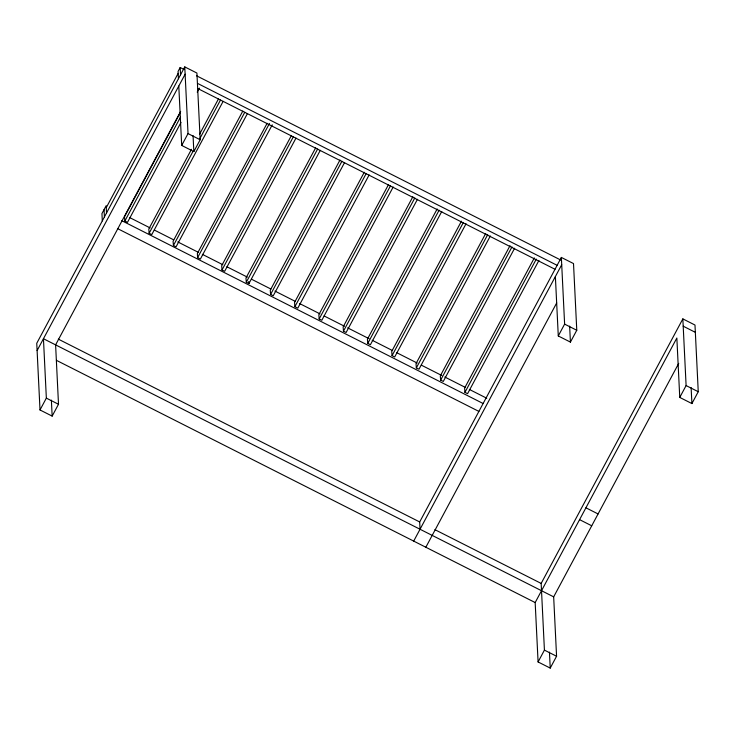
<?xml version="1.0" encoding="UTF-8"?>
<svg xmlns="http://www.w3.org/2000/svg" width="735" height="735" viewBox="0 0 735 735"><rect width="100%" height="100%" fill="white"/><g stroke="black" fill="none" stroke-linecap="round" stroke-linejoin="round"><path stroke-width="1.1" d="M184.274 69.577L180.185 67.501L178.072 71.451L178.43 78.746M106.272 207.601L178.164 73.362M178.789 86.041L181.692 145.429L193.838 151.575L200.177 139.733L196.916 73.05L184.77 66.903L36.75 343.282L40.012 409.965L52.157 416.111L58.506 404.268L55.603 344.871L180.645 111.389M37.108 350.567L185.128 74.198M180.185 112.832L124.5 216.788L124.849 221.024L127.477 222.356L180.994 122.433M124.849 221.024L180.525 117.058M197.21 92.151L199.378 88.117M40.012 409.965L46.351 398.122L43.448 338.725L553.666 596.857L556.57 656.254L550.23 668.097L538.084 661.95L535.172 602.562L676.852 338.026L679.756 397.424L691.911 403.57L698.25 391.718L694.988 325.035L682.843 318.889L541.162 583.425L544.424 650.107L538.084 661.95M181.692 145.429L188.031 133.586L184.77 66.903M191.495 149.288L148.792 229.017L149.141 233.261L151.768 234.594L223.128 101.366M199.608 134.147L218.525 98.821M149.141 233.261L192.928 151.511M199.415 139.402L220.491 100.033M242.826 111.058L173.083 241.264L173.432 245.499L176.06 246.831L247.419 113.594M173.432 245.499L244.792 112.271M267.117 123.296L197.375 253.492L197.586 257.673L200.361 259.069L272.253 124.831M197.586 257.673L269.479 123.425M291.409 135.534L221.676 265.73L222.016 269.975L224.653 271.307L296.003 138.07M222.016 269.975L293.375 136.747M315.701 147.772L245.968 277.977L246.308 282.212L248.944 283.545L320.295 150.317M246.308 282.212L317.667 148.984M339.993 160.01L270.26 290.215L270.599 294.45L273.236 295.773L344.586 162.545M270.599 294.45L341.959 161.213M364.284 172.247L294.551 302.452L294.891 306.688L297.794 308.149L369.145 174.921M294.891 306.688L366.25 173.46M388.576 184.476L318.843 314.681L319.183 318.926L321.82 320.258L393.17 187.03M319.183 318.926L390.542 185.698M412.868 196.723L343.135 326.928L343.475 331.163L346.112 332.496L417.471 199.268M343.475 331.163L414.834 197.935M437.16 208.96L367.426 339.166L367.776 343.401L370.403 344.724L441.763 211.496M367.776 343.401L439.126 210.173M461.451 221.189L391.718 351.394L392.067 355.639L394.695 356.971L466.054 223.743M392.067 355.639L463.417 222.411M485.743 233.436L416.01 363.632L416.359 367.877L418.987 369.2L490.346 235.972M416.359 367.877L487.709 234.649M510.035 245.665L440.302 375.87L440.651 380.114L443.279 381.447L514.638 248.21M440.651 380.114L512.001 246.887M534.327 257.911L464.594 388.108L464.943 392.352L467.57 393.675L538.93 260.447M464.943 392.352L536.293 259.115M420.043 529.255L419.685 521.96L561.356 257.434L573.511 263.571L576.773 330.263L570.424 342.106L558.278 335.959L555.375 276.571M413.695 541.098L561.715 264.719M425.841 547.244L556.698 302.93M558.278 335.959L564.618 324.117L561.356 257.434M553.666 596.857L678.717 363.375M679.756 397.424L686.104 385.572L682.843 318.889M196.557 75.788L560.741 260.034M683.201 326.184L695.347 332.33M197.807 83.533L557.13 265.326M197.743 88.522L555.017 269.276M188.031 133.586L200.177 139.733M564.618 324.117L576.773 330.263M686.104 385.572L698.25 391.718M129.709 217.597L150.17 227.951M154.258 230.018L173.699 239.858M177.787 241.925L198.248 252.28M202.345 254.347L222.806 264.701M226.894 266.768L247.355 277.123M251.453 279.19L270.893 289.03M274.982 291.097L295.442 301.451M299.54 303.518L320.001 313.873M324.089 315.94L344.55 326.294M347.618 327.847L369.108 338.716M372.176 340.268L392.637 350.623M396.725 352.69L417.186 363.044M421.284 365.111L441.744 375.466M444.813 377.018L465.273 387.373M469.371 389.44L486.763 398.241M121.753 220.684L483.125 403.515M117.517 228.585L478.889 411.407M585.924 507.802L598.069 513.949M579.584 519.645L591.73 525.791M58.313 339.129L419.685 521.96M434.899 529.659L541.162 583.425M56.42 360.343L535.172 602.562M46.351 398.122L58.506 404.268M544.424 650.107L556.57 656.254M248.77 281.422L248.944 283.545M691.12 387.575L691.911 403.57M569.643 326.119L570.424 342.106M549.449 652.11L550.23 668.097M193.057 135.589L193.838 151.575M180.185 67.501L180.544 74.795M106.529 212.985L106.171 205.69L101.944 213.591L102.303 220.886M104.058 209.64L104.416 216.935M51.377 400.125L52.157 416.111"/></g></svg>
